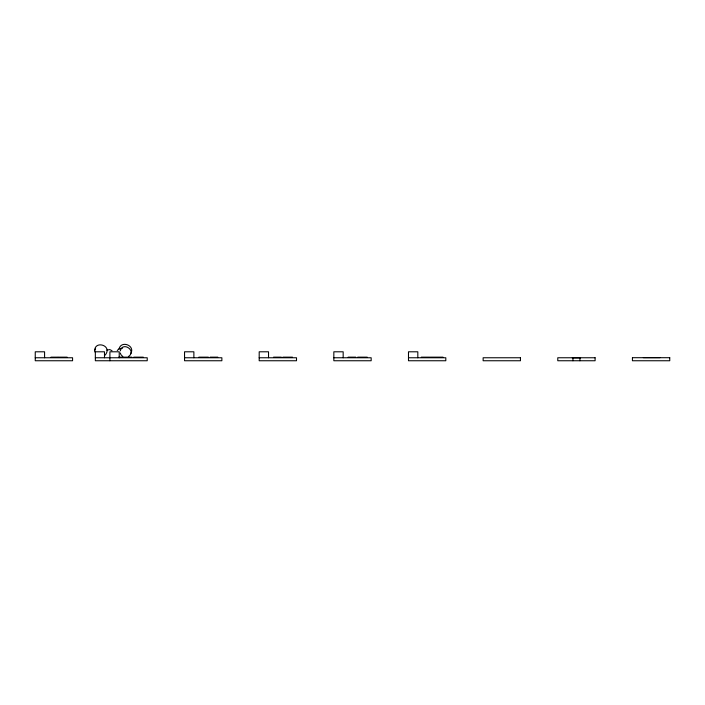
<?xml version="1.0" encoding="UTF-8"?>
<svg xmlns="http://www.w3.org/2000/svg" width="705" height="705" viewBox="0 0 705 705"><rect width="100%" height="100%" fill="white"/><g stroke="black" fill="none" stroke-linecap="round" stroke-linejoin="round"><path stroke-width="1.06" d="M119.039 349.204C120.67 339.942 135.801 345.344 130.672 353.716M120.317 350.879C122.644 340.991 137.052 350.861 128.398 356.589M94.893 350.279L95.572 348.446M105.177 355.117C113.293 345.194 93.307 339.599 94.77 351.936M117.241 350.535L118.881 348.896L122.273 348.332M106.79 350.112L109.83 349.601L112.042 350.738M50.971 357.162L57.801 357.162M58.277 357.162L67.142 357.162M118.669 357.162L131.844 357.162M133.765 357.162L143.282 357.162M198.828 357.162L208.354 357.162M210.143 357.162L217.81 357.162M273.54 357.162L281.321 357.162M282.881 357.162L292.46 357.162M348.12 357.162L355.787 357.162M357.708 357.162L367.226 357.162M421.273 357.162L429.715 357.162M430.376 357.162L443.013 357.162M643.339 357.646L660.091 357.646M35.25 357.761L72.571 357.761L72.571 360.748L35.25 360.748L35.25 351.795L44.582 351.795L44.582 357.761M95.342 357.761L147.222 357.761L147.222 360.748L95.342 360.748L95.342 351.795L104.49 351.795L104.49 357.761M184.543 357.761L221.872 357.761L221.863 360.748L184.543 360.748L184.543 351.795L193.875 351.795L193.875 357.761M259.193 357.761L296.514 357.761L296.514 360.748L259.193 360.748L259.193 351.795L268.526 351.795L268.526 357.761M333.835 357.761L371.165 357.761L371.165 360.748L333.835 360.748L333.835 351.795L343.168 351.795L343.168 357.761M408.486 357.761L445.807 357.761L445.807 360.748L408.486 360.748L408.486 351.795L417.818 351.795L417.818 357.761M632.429 357.699L669.75 357.699M572.293 357.884L580.585 357.884M122.82 356.589L120.96 354.73L120.317 353.002M669.75 357.761L669.75 360.748L632.429 360.748L632.429 357.761M579.942 357.761L579.942 360.748M572.945 357.761L572.945 360.748M119.224 357.761L119.224 351.795L109.901 351.795L109.901 360.748M520.457 357.761L483.137 357.761L483.137 360.748L520.457 360.748L520.457 357.761M595.099 357.761L557.778 357.761L557.778 360.748L595.099 360.748L595.099 357.761"/></g></svg>
